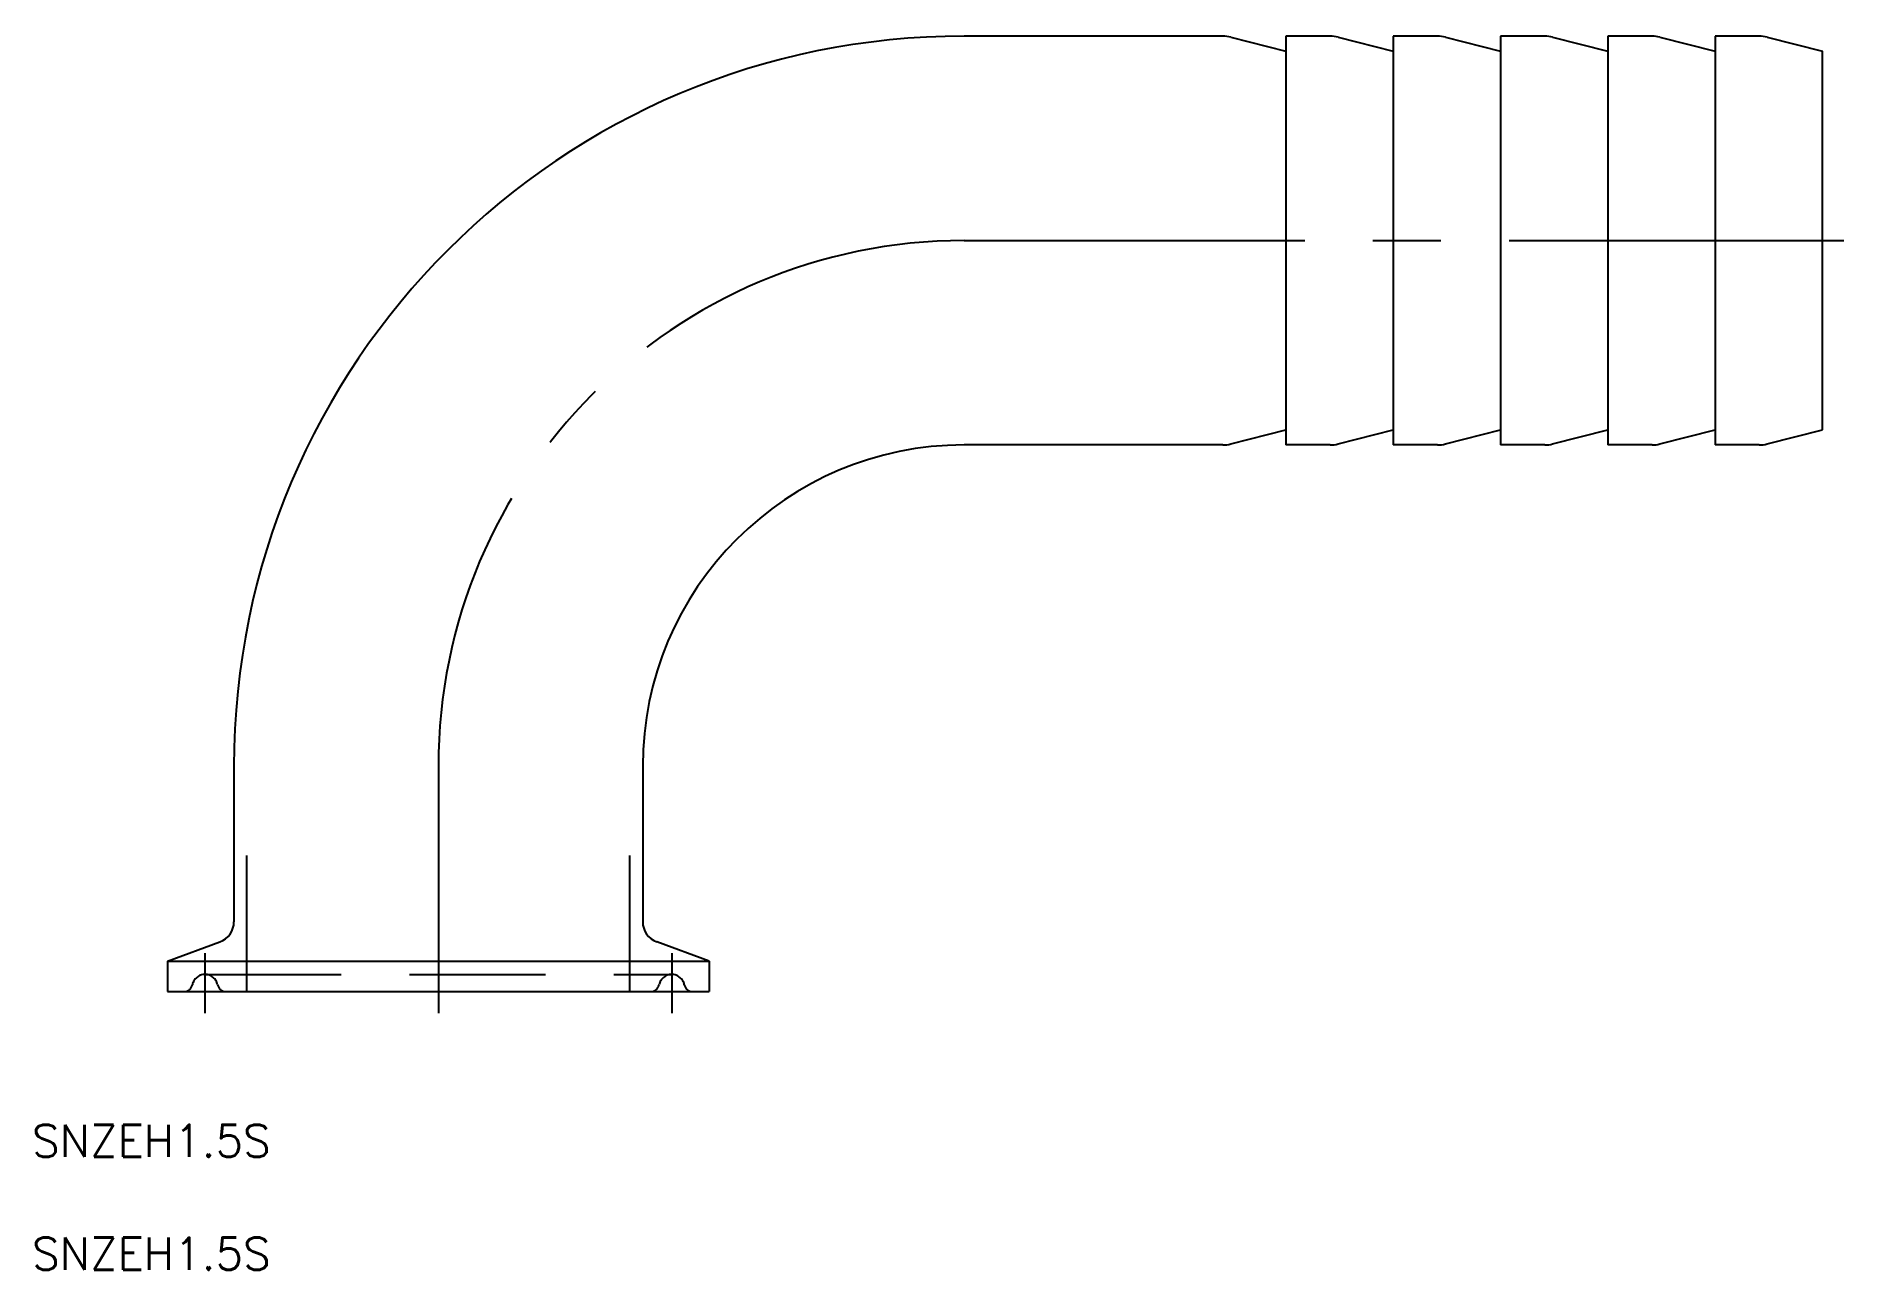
# Model space of a CAD drawing. Extents: x -37 to 131, y -26 to 89.
import ezdxf

# ---------------------------------------------------------------- set-up
doc = ezdxf.new("R2010")
doc.units = 0
doc.linetypes.add('CENTER', pattern=[50.8, 31.75, -6.35, 6.35, -6.35])
doc.linetypes.add('DASHED', pattern=[19.05, 12.7, -6.35])
doc.layers.get('0').update_dxf_attribs({"linetype": 'CONTINUOUS'})
doc.layers.add('CENTER', color=1, linetype='CENTER')
doc.styles.get("Standard").update_dxf_attribs({"font": 'txt.shx', "height": 3, "bigfont": 'bigfont.shx'})

msp = doc.modelspace()

# ---------------------------------------------------------------- linework, layer by layer
at = {"color": 7, "linetype": 'CONTINUOUS'}
for p, q in [((73.12, 89.05), (49, 89.05)), ((73.86, 88.96), (79, 87.65)), ((79, 89.05), (79, 50.95)), ((83.12, 89.05), (79, 89.05)), ((83.86, 88.96), (89, 87.65)), ((89, 89.05), (89, 50.95)), ((93.12, 89.05), (89, 89.05)), ((93.86, 88.96), (99, 87.65)), ((99, 89.05), (99, 50.95)), ((103.12, 89.05), (99, 89.05)), ((103.86, 88.96), (109, 87.65)), ((109, 89.05), (109, 50.95)), ((113.12, 89.05), (109, 89.05)), ((113.86, 88.96), (119, 87.65)), ((119, 89.05), (119, 50.95)), ((123.12, 89.05), (119, 89.05)), ((123.86, 88.96), (129, 87.65)), ((129, 52.35), (129, 87.65)), ((73.86, 51.04), (79, 52.35)), ((83.86, 51.04), (89, 52.35)), ((93.86, 51.04), (99, 52.35)), ((103.86, 51.04), (109, 52.35)), ((113.86, 51.04), (119, 52.35)), ((123.86, 51.04), (129, 52.35)), ((73.12, 50.95), (49, 50.95)), ((83.12, 50.95), (79, 50.95)), ((93.12, 50.95), (89, 50.95)), ((103.12, 50.95), (99, 50.95)), ((113.12, 50.95), (109, 50.95)), ((123.12, 50.95), (119, 50.95)), ((-19.05, 21), (-19.05, 6.51)), ((19.05, 21), (19.05, 6.51)), ((-25.25, 2.85), (-20.37, 4.63)), ((25.25, 2.85), (20.37, 4.63)), ((-25.25, 2.85), (25.25, 2.85)), ((-25.25, 2.85), (-25.25, 0)), ((25.25, 2.85), (25.25, 0)), ((-25.25, 0), (25.25, 0))]:
    msp.add_line(p, q, dxfattribs=at)
at = {"color": 3, "linetype": 'DASHED'}
for p, q in [((-17.85, 0), (-17.85, 13.75)), ((17.85, 0), (17.85, 13.75)), ((-21.75, 1.6), (21.75, 1.6))]:
    msp.add_line(p, q, dxfattribs=at)
at = {"color": 7, "linetype": 'CONTINUOUS'}
for centre, radius, start, end in [((49, 21), 68.05, 90, 180), ((73.12, 86.05), 3, 75.7189, 90), ((83.12, 86.05), 3, 75.7189, 90), ((93.12, 86.05), 3, 75.7189, 90), ((103.12, 86.05), 3, 75.7189, 90), ((113.12, 86.05), 3, 75.7189, 90), ((123.12, 86.05), 3, 75.7189, 90), ((49, 21), 29.95, 90, 180), ((73.12, 53.95), 3, 270, 284.2811), ((83.12, 53.95), 3, 270, 284.2811), ((93.12, 53.95), 3, 270, 284.2811), ((103.12, 53.95), 3, 270, 284.2811), ((113.12, 53.95), 3, 270, 284.2811), ((123.12, 53.95), 3, 270, 284.2811), ((-21.05, 6.51), 2, 290, 0), ((21.05, 6.51), 2, 180, 250)]:
    msp.add_arc(centre, radius, start, end, dxfattribs=at)
at = {"color": 3, "linetype": 'DASHED'}
for centre, radius, start, end in [((-23.71, 0.8), 0.8, 270, 348.463), ((-21.75, 0.4), 1.2, 11.537, 168.463), ((-19.79, 0.8), 0.8, 191.537, 270), ((19.79, 0.8), 0.8, 270, 348.463), ((21.75, 0.4), 1.2, 11.537, 168.463), ((23.71, 0.8), 0.8, 191.537, 270)]:
    msp.add_arc(centre, radius, start, end, dxfattribs=at)
at = {"layer": 'CENTER', "color": 1, "linetype": 'CENTER'}
for p, q in [((49, 70), (131, 70)), ((0, 21), (0, -2)), ((-21.75, 3.6), (-21.75, -2)), ((21.75, 3.6), (21.75, -2))]:
    msp.add_line(p, q, dxfattribs=at)
msp.add_arc((49, 21), 49, 90, 180, dxfattribs=at)

# ---------------------------------------------------------------- texts
at = {"color": 7, "linetype": 'CONTINUOUS'}
for p in [(-37.87, -15.4), (-37.87, -25.93)]:
    msp.add_text('SNZEH1.5S', height=3, dxfattribs=at).set_placement(p)

doc.saveas('drawing.dxf')
